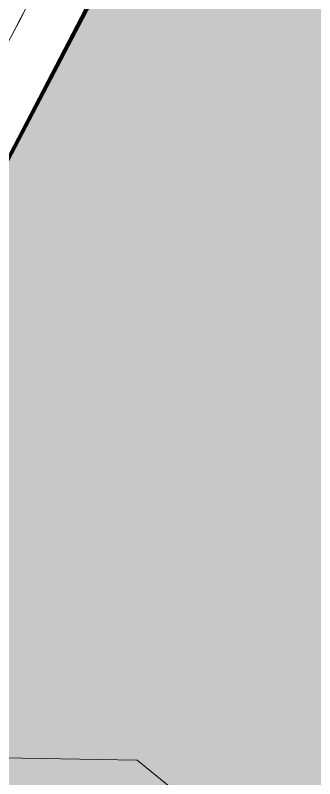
# Model space of a CAD drawing. Header units: metres. Extents: x 478603 to 489313, y 4282657 to 4289463.
# Drawn here: x 479539.8 to 479601.3, y 4286476.1 to 4286632.7 of the extents above; entities that cross this region are included whole.
import ezdxf

# ---------------------------------------------------------------- set-up
doc = ezdxf.new("R2010")
doc.units = ezdxf.units.M
for name, color, linetype, lineweight in [('ADAKENARI', 18, 'Continuous', 0), ('EYLUL_REV', 8, 'Continuous', 0), ('HDO_4', 30, 'Continuous', 0), ('KALDIRIM', 11, 'Continuous', 0), ('KYO_4', 1, 'Continuous', 20), ('REVIZE_ONERI_KAM_SNR', 9, 'Continuous', 0), ('SEV_KYO_HDO', 3, 'Continuous', 0), ('SNR_PLANONAMAA', 233, 'Continuous', 0), ('YKO_4', 33, 'Continuous', 0)]:
    doc.layers.add(name, color=color, linetype=linetype, lineweight=lineweight)

msp = doc.modelspace()

# ---------------------------------------------------------------- hatches: boundary and pattern name
at = {"layer": 'REVIZE_ONERI_KAM_SNR'}
msp.add_hatch(color=256, dxfattribs=at).paths.add_polyline_path([(480391.37, 4287736.67), (479958.38, 4287021.55), (479846.66, 4286823.22), (479817.89, 4286807.32), (479678.54, 4286593.14), (479667.02, 4286563.36), (479171.87, 4285664.49), (479060.05, 4285423.5), (478955.18, 4285211.94), (478971.57, 4285181.44), (478973.58, 4285138.06), (478896.83, 4284994.41), (478884.26, 4284953.22), (478871.38, 4284822.15), (478829.64, 4284818.29), (478829.64, 4284859.4), (478806.79, 4284865.48), (478716.87, 4284674.35), (478705.55, 4284645.23), (478602.86, 4284697.15), (478665.09, 4284834.56), (478661.84, 4284859.59), (478721.27, 4284982.03), (478734.09, 4284989.86), (478857.78, 4285241.35), (478838.86, 4285277.85), (478831.67, 4285382.6), (478866.61, 4285387.39), (478882.65, 4285289.09), (479341.44, 4286225.89), (479492.42, 4286515.34), (479668.69, 4286852.71), (479834.72, 4287134.36), (480316.15, 4287820.51), (480353.75, 4287856.55), (480321.39, 4287969.42), (480358.64, 4287985.06), (480384.47, 4287906.35), (480463.86, 4288018.44), (480598.66, 4288207.44), (480775.09, 4288481.28), (480856.22, 4288581.77), (481195.87, 4289025.92), (481277.92, 4288967.09), (481191.32, 4288856.62), (480684.78, 4288177.97), (480420.91, 4287781.11), (480447.15, 4287667.53), (480456.56, 4287584.46), (480422.31, 4287581.55), (480417.61, 4287623.09), (480404.49, 4287679.88)])

# ---------------------------------------------------------------- linework, layer by layer
at = {"layer": 'ADAKENARI', "lineweight": 200}
msp.add_line((479474.77, 4286481.51), (479580.55, 4286684.03), dxfattribs=at)
at = {"layer": 'EYLUL_REV'}
msp.add_polyline3d([(479198.43, 4286501.74, 0), (479307.46, 4286488.78, 0), (479348.22, 4286483.7, 0), (479564.89, 4286479.96, 0), (479614.14, 4286439.89, 0)], dxfattribs=at)
at = {"layer": 'HDO_4'}
msp.add_polyline3d([(479541.46, 4286633.03, 935.82), (479541, 4286632.14, 935.82), (479540.53, 4286631.25, 935.82), (479540.07, 4286630.37, 935.82), (479539.61, 4286629.48, 935.82)], dxfattribs=at)
at = {"layer": 'KALDIRIM'}
msp.add_line((479570.8, 4286689.12), (479477.92, 4286511.62), dxfattribs=at)
at = {"layer": 'KYO_4'}
msp.add_polyline3d([(479541.49, 4286633.01, 936.2), (479541.03, 4286632.12, 936.2), (479540.57, 4286631.24, 936.2), (479540.1, 4286630.35, 936.2), (479539.64, 4286629.46, 936.2)], dxfattribs=at)
at = {"layer": 'REVIZE_ONERI_KAM_SNR'}
msp.add_polyline3d([(479341.44, 4286225.89, 0), (479492.42, 4286515.34, 0), (479668.69, 4286852.71, 0)], dxfattribs=at)
msp.add_polyline3d([(479341.44, 4286225.89, 0), (479492.42, 4286515.34, 0), (479668.69, 4286852.71, 0)], dxfattribs=at)
msp.add_polyline3d([(479341.44, 4286225.89, 0), (479492.42, 4286515.34, 0), (479668.69, 4286852.71, 0)], dxfattribs=at)
at = {"layer": 'SEV_KYO_HDO'}
for p, q in [((479541.03, 4286632.12, 936.2), (479541.01, 4286632.13, 936.01)), ((479540.1, 4286630.35, 936.2), (479540.07, 4286630.37, 935.82))]:
    msp.add_line(p, q, dxfattribs=at)
at = {"layer": 'SNR_PLANONAMAA'}
msp.add_line((479683.23, 4286878.38, 942.48), (479474.77, 4286481.51, 942.48), dxfattribs=at)
at = {"layer": 'YKO_4'}
msp.add_polyline3d([(479541.45, 4286633.03, 935.87), (479540.99, 4286632.14, 935.87), (479540.52, 4286631.26, 935.87), (479540.06, 4286630.37, 935.87), (479539.6, 4286629.49, 935.87)], dxfattribs=at)

doc.saveas('drawing.dxf')
